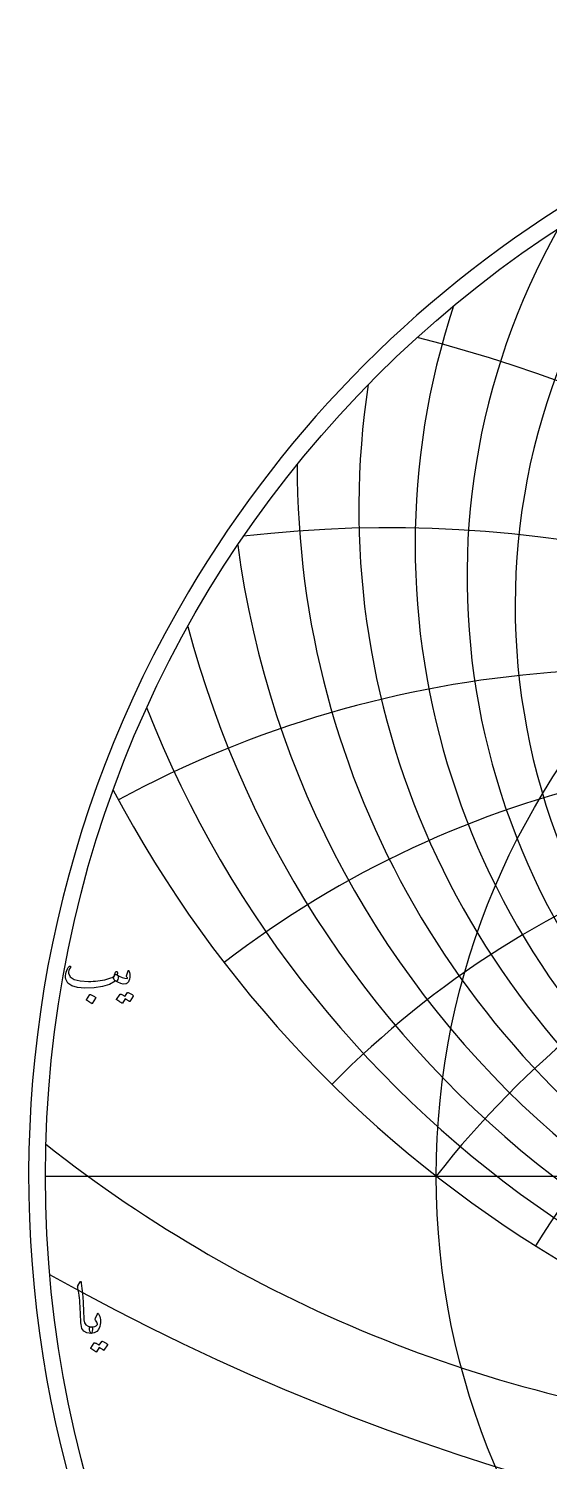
# Model space of a CAD drawing. Header units: millimetres. Extents: x -80 to 80, y -80 to 82.
# Drawn here: x -80.4 to -43.9, y -20 to 80.3 of the extents above; entities that cross this region are included whole.
import ezdxf

# ---------------------------------------------------------------- set-up
doc = ezdxf.new("R2010")
doc.units = ezdxf.units.MM
for name, color, linetype in [('CUT_OUTER', 1, 'Continuous'), ('ENGRAVE', 7, 'Continuous'), ('ENGRAVE_FINE', 8, 'Continuous'), ('TEXT', 5, 'Continuous')]:
    doc.layers.add(name, color=color, linetype=linetype)

msp = doc.modelspace()

# ---------------------------------------------------------------- linework, layer by layer
at = {"layer": 'CUT_OUTER'}
for centre, radius, start, end in [((-0.0002, -0.0002), 80.3699, 149.413866, 87.803582), ((-0.0008, 0.0008), 80.3689, 92.195702, 149.41427)]:
    msp.add_arc(centre, radius, start, end, dxfattribs=at)
at = {"layer": 'ENGRAVE'}
msp.add_lwpolyline([(-79.2, 0), (79.2, 0)], dxfattribs=at)
for radius in [79.2, 51.8435]:
    msp.add_circle((0, 0), radius, dxfattribs=at)
for centre, radius, start, end in [((0, 46.7171), 57.2648, 171.282976, 8.717024), ((0, 66.3566), 84.2078, 207.85457, 332.14543), ((0, -40.5046), 65.7903, 38, 142), ((0, -40.5046), 65.7903, 38, 142), ((-20.4816, 76.4384), 94.6048, 231.659303, 264.895559)]:
    msp.add_arc(centre, radius, start, end, dxfattribs=at)
at = {"layer": 'ENGRAVE_FINE'}
for centre, radius, start, end in [((0, 39.9582), 46.3238, 136.887687, 43.112313), ((0, 41.9425), 49.6906, 150.630181, 29.369819), ((0, 44.181), 53.3224, 161.726, 18.274), ((-78.4059, -40.5046), 102.3516, 14.286701, 75.731907), ((-78.4059, -40.5046), 102.3516, 14.286701, 75.731907), ((0, 49.6048), 61.5739, 179.806229, 0.193771), ((-55.2046, -40.5046), 85.8832, 18.243409, 96.767474), ((-55.2046, -40.5046), 85.8832, 18.243409, 96.767474), ((0, 52.9121), 66.3197, 187.576547, 352.423453), ((0, 56.7256), 71.5915, 194.768857, 345.231143), ((-37.9841, -40.5046), 75.9681, 22.487353, 118.376898), ((-37.9841, -40.5046), 75.9681, 22.487353, 118.376898), ((0, 61.1578), 77.5039, 201.500544, 338.499456), ((-23.9457, -40.5046), 70.0126, 27.110708, 127.628622), ((-23.9457, -40.5046), 70.0126, 27.110708, 127.628622), ((-11.6006, -40.5046), 66.8052, 32.230674, 135.378051), ((-11.6006, -40.5046), 66.8052, 32.230674, 135.378051), ((11.6006, -40.5046), 66.8052, 44.621949, 147.769326), ((11.6006, -40.5046), 66.8052, 44.621949, 147.769326), ((0, 133.2267), 160.7923, 240.613342, 299.386658)]:
    msp.add_arc(centre, radius, start, end, dxfattribs=at)
at = {"layer": 'TEXT'}
for points in [[(-74.1873, 14.0879), (-74.1825, 14.0854), (-74.178, 14.0829), (-74.1737, 14.0804), (-74.1698, 14.0779), (-74.1659, 14.0751), (-74.1617, 14.0716), (-74.1572, 14.0676), (-74.1524, 14.0629), (-74.1121, 14.0154), (-74.0962, 13.948), (-74.1046, 13.8605), (-74.1374, 13.7531), (-74.1677, 13.6879), (-74.1986, 13.647), (-74.2301, 13.6304), (-74.2623, 13.6382), (-74.2785, 13.646), (-74.2922, 13.6495), (-74.3035, 13.6485), (-74.3122, 13.6432), (-74.7219, 13.419), (-75.2115, 13.261), (-75.7811, 13.1692), (-76.4306, 13.1436), (-76.9558, 13.1886), (-77.3524, 13.3085), (-77.6203, 13.5033), (-77.7596, 13.7731), (-77.7811, 13.9005), (-77.7858, 14.0279), (-77.7736, 14.1553), (-77.7446, 14.2827), (-77.7049, 14.3954), (-77.6559, 14.4988), (-77.5975, 14.5928), (-77.5297, 14.6774), (-77.5169, 14.688), (-77.5035, 14.6949), (-77.4895, 14.698), (-77.4748, 14.6974), (-77.461, 14.6915), (-77.4498, 14.6837), (-77.4411, 14.674), (-77.4348, 14.6624), (-77.432, 14.6512), (-77.4336, 14.6374), (-77.4395, 14.6212), (-77.4498, 14.6025), (-77.5222, 14.4963), (-77.5697, 14.3926), (-77.5922, 14.2915), (-77.5897, 14.1928), (-77.471, 13.9455), (-77.195, 13.7681), (-76.7616, 13.6607), (-76.1708, 13.6232), (-76.0086, 13.6257), (-75.8467, 13.6332), (-75.6851, 13.6457), (-75.5238, 13.6632), (-75.3638, 13.6857), (-75.2059, 13.7132), (-75.0503, 13.7456), (-74.8968, 13.7831), (-74.7478, 13.8256), (-74.6257, 13.868), (-74.5305, 13.9105), (-74.4621, 13.953), (-74.4357, 13.9755), (-74.4115, 14.0029), (-74.3895, 14.0354), (-74.3697, 14.0729), (-74.3511, 14.1147), (-74.3328, 14.1603), (-74.3149, 14.2096), (-74.2972, 14.2627), (-74.2904, 14.279), (-74.2798, 14.2927), (-74.2654, 14.3039), (-74.2473, 14.3127), (-74.2279, 14.3174), (-74.2098, 14.3164), (-74.193, 14.3099), (-74.1773, 14.2977), (-74.1648, 14.2808), (-74.1574, 14.2602), (-74.1549, 14.2359), (-74.1574, 14.2078)], [(-74.3372, 13.6882), (-74.3915, 13.7397), (-74.4196, 13.8043), (-74.4215, 13.8821), (-74.3972, 13.973), (-74.3444, 14.0545), (-74.296, 14.1041), (-74.252, 14.1219), (-74.2123, 14.1078), (-74.025, 13.9839), (-73.8376, 13.8968), (-73.6502, 13.8465), (-73.4629, 13.8331), (-73.4563, 13.8343), (-73.4516, 13.8381), (-73.4488, 13.8443), (-73.4479, 13.853), (-73.4526, 13.8696), (-73.4666, 13.8943), (-73.4901, 13.9271), (-73.5228, 13.968), (-73.5291, 13.9804), (-73.5328, 13.9929), (-73.5341, 14.0054), (-73.5328, 14.0179), (-73.4129, 14.3627), (-73.4073, 14.3758), (-73.4004, 14.3851), (-73.3923, 14.3908), (-73.383, 14.3926), (-73.3736, 14.3911), (-73.3655, 14.3864), (-73.3586, 14.3786), (-73.353, 14.3676), (-73.3155, 14.2555), (-73.293, 14.1441), (-73.2855, 14.0332), (-73.293, 13.923), (-73.3174, 13.7859), (-73.3505, 13.6744), (-73.3923, 13.5886), (-73.4429, 13.5283), (-73.4813, 13.4952), (-73.5166, 13.4708), (-73.5488, 13.4552), (-73.5778, 13.4484), (-73.7452, 13.4446), (-73.9275, 13.4833), (-74.1249, 13.5645), (-74.3372, 13.6882)], [(-76.0809, 12.6989), (-76.0746, 12.7052), (-76.0659, 12.7089), (-76.0546, 12.7102), (-76.0409, 12.7089), (-75.9438, 12.6696), (-75.8523, 12.6215), (-75.7664, 12.5647), (-75.6862, 12.4991), (-75.6784, 12.4891), (-75.6749, 12.4791), (-75.6759, 12.4691), (-75.6812, 12.4591), (-75.916, 12.0794), (-75.9247, 12.0704), (-75.936, 12.0682), (-75.9497, 12.0729), (-75.966, 12.0844), (-75.98, 12.0944), (-76.0022, 12.1094), (-76.0325, 12.1294), (-76.0709, 12.1544), (-76.118, 12.1843), (-76.1745, 12.2193), (-76.2404, 12.2593), (-76.3157, 12.3042), (-76.3257, 12.3117), (-76.3307, 12.3192), (-76.3307, 12.3267), (-76.3257, 12.3342)], [(-73.4479, 12.8388), (-73.4417, 12.8451), (-73.4329, 12.8488), (-73.4217, 12.8501), (-73.4079, 12.8488), (-73.3588, 12.8304), (-73.3111, 12.8101), (-73.2651, 12.7879), (-73.2206, 12.7639), (-73.1773, 12.7377), (-73.135, 12.7089), (-73.0936, 12.6777), (-73.0532, 12.644), (-73.0454, 12.6337), (-73.042, 12.6227), (-73.0429, 12.6112), (-73.0482, 12.599), (-73.288, 12.2193), (-73.2946, 12.2143), (-73.3043, 12.2143), (-73.3171, 12.2193), (-73.333, 12.2293), (-73.3439, 12.2385), (-73.3617, 12.2512), (-73.3864, 12.2672), (-73.4179, 12.2868), (-73.4566, 12.31), (-73.5029, 12.3373), (-73.5566, 12.3687), (-73.6178, 12.4042), (-73.8076, 12.1094), (-73.8164, 12.1003), (-73.8276, 12.0982), (-73.8413, 12.1028), (-73.8576, 12.1144), (-73.8716, 12.1244), (-73.8938, 12.1394), (-73.9241, 12.1594), (-73.9625, 12.1843), (-74.0097, 12.2143), (-74.0662, 12.2493), (-74.1321, 12.2893), (-74.2073, 12.3342), (-74.2151, 12.3417), (-74.2186, 12.3492), (-74.2176, 12.3567), (-74.2123, 12.3642), (-73.9675, 12.7289), (-73.9613, 12.7352), (-73.9525, 12.7389), (-73.9413, 12.7402), (-73.9275, 12.7389), (-73.8857, 12.7253), (-73.8451, 12.7096), (-73.8058, 12.6916), (-73.7677, 12.6715), (-73.7308, 12.6494), (-73.6952, 12.6259), (-73.6609, 12.6007), (-73.6278, 12.574)], [(-76.7611, -7.4097), (-76.7515, -7.3948), (-76.7424, -7.3848), (-76.734, -7.3798), (-76.7262, -7.3798), (-76.7143, -7.3863), (-76.7037, -7.406), (-76.6943, -7.4388), (-76.6862, -7.4847), (-76.645, -7.8578), (-76.6113, -8.2029), (-76.585, -8.5198), (-76.5663, -8.8087), (-76.5543, -9.0557), (-76.5432, -9.277), (-76.533, -9.4728), (-76.5238, -9.643), (-76.5159, -9.7876), (-76.5095, -9.9066), (-76.5046, -9.9999), (-76.5013, -10.0677), (-76.457, -10.2707), (-76.359, -10.4199), (-76.2072, -10.5155), (-76.0017, -10.5573), (-75.9446, -10.5723), (-75.9081, -10.6073), (-75.8921, -10.6622), (-75.8968, -10.7372), (-75.9202, -10.8552), (-75.9455, -10.9395), (-75.9727, -10.9901), (-76.0017, -11.007), (-76.2909, -10.9689), (-76.5038, -10.8546), (-76.6406, -10.6641), (-76.7012, -10.3974), (-76.7107, -10.2699), (-76.7193, -10.142), (-76.727, -10.0138), (-76.7337, -9.8853), (-76.7398, -9.7565), (-76.7455, -9.6274), (-76.751, -9.498), (-76.7562, -9.3682), (-76.7655, -9.1208), (-76.7786, -8.898), (-76.7955, -8.6998), (-76.8161, -8.5264), (-76.8405, -8.3598), (-76.8686, -8.1823), (-76.9004, -7.9938), (-76.936, -7.7944), (-76.9407, -7.7585), (-76.9398, -7.7257), (-76.9332, -7.6961), (-76.921, -7.6695)], [(-75.702, -9.9528), (-75.5621, -9.643), (-75.5415, -9.609), (-75.5196, -9.5968), (-75.4965, -9.6065), (-75.4721, -9.638), (-75.4272, -9.7325), (-75.3922, -9.831), (-75.3672, -9.9336), (-75.3522, -10.0402), (-75.3476, -10.1515), (-75.3535, -10.2682), (-75.37, -10.3901), (-75.3972, -10.5173), (-75.48, -10.7315), (-75.6083, -10.8846), (-75.7822, -10.9764), (-76.0017, -11.007), (-76.027, -10.991), (-76.0529, -10.9433), (-76.0795, -10.8636), (-76.1067, -10.7522), (-76.1145, -10.6925), (-76.1129, -10.6435), (-76.102, -10.6051), (-76.0817, -10.5773), (-76.0654, -10.5667), (-76.0467, -10.5598), (-76.0255, -10.5567), (-76.0017, -10.5573), (-75.8634, -10.5529), (-75.7432, -10.5248), (-75.6411, -10.473), (-75.5571, -10.3974), (-75.5533, -10.3915), (-75.5521, -10.3837), (-75.5533, -10.374), (-75.5571, -10.3625), (-75.5768, -10.2919), (-75.6058, -10.2201), (-75.6442, -10.147), (-75.692, -10.0727), (-75.7076, -10.0446), (-75.7145, -10.0152), (-75.7126, -9.9846), (-75.702, -9.9528)], [(-75.2573, -11.5715), (-75.2511, -11.5653), (-75.2423, -11.5615), (-75.2311, -11.5603), (-75.2173, -11.5615), (-75.1682, -11.58), (-75.1205, -11.6002), (-75.0745, -11.6224), (-75.03, -11.6465), (-74.9867, -11.6727), (-74.9444, -11.7014), (-74.9031, -11.7326), (-74.8626, -11.7664), (-74.8548, -11.7767), (-74.8514, -11.7876), (-74.8523, -11.7992), (-74.8576, -11.8113), (-75.0974, -12.191), (-75.104, -12.196), (-75.1137, -12.196), (-75.1265, -12.191), (-75.1424, -12.181), (-75.1533, -12.1718), (-75.1711, -12.1592), (-75.1958, -12.1431), (-75.2273, -12.1236), (-75.2661, -12.1003), (-75.3123, -12.073), (-75.366, -12.0416), (-75.4272, -12.0062), (-75.617, -12.301), (-75.6258, -12.31), (-75.637, -12.3122), (-75.6508, -12.3075), (-75.667, -12.296), (-75.681, -12.286), (-75.7032, -12.271), (-75.7335, -12.251), (-75.7719, -12.226), (-75.8191, -12.196), (-75.8756, -12.1611), (-75.9415, -12.1211), (-76.0167, -12.0761), (-76.0245, -12.0686), (-76.028, -12.0611), (-76.027, -12.0536), (-76.0217, -12.0462), (-75.7769, -11.6814), (-75.7707, -11.6752), (-75.7619, -11.6714), (-75.7507, -11.6702), (-75.7369, -11.6714), (-75.6951, -11.685), (-75.6545, -11.7008), (-75.6152, -11.7187), (-75.5771, -11.7389), (-75.5402, -11.7609), (-75.5046, -11.7845), (-75.4703, -11.8096), (-75.4372, -11.8363)]]:
    msp.add_lwpolyline(points, close=True, dxfattribs=at)

doc.saveas('drawing.dxf')
